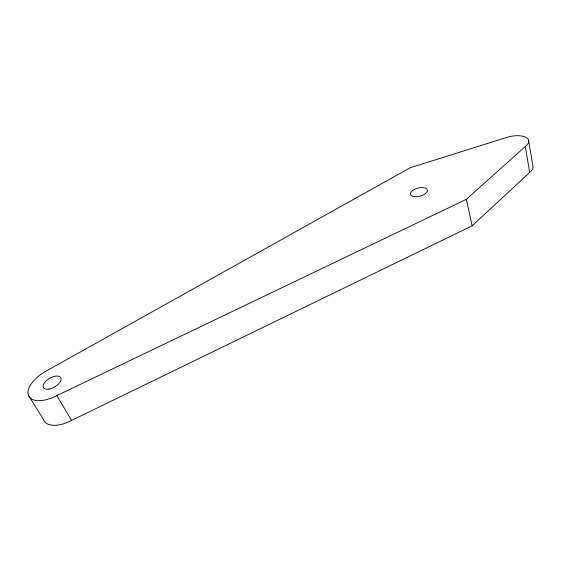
<?xml version="1.0" encoding="UTF-8"?>
<svg xmlns="http://www.w3.org/2000/svg" width="561" height="561" viewBox="0 0 561 561"><rect width="100%" height="100%" fill="white"/><g stroke="black" fill="none" stroke-linecap="round" stroke-linejoin="round"><path stroke-width="0.84" d="M28.274 394.986L43.379 419.355A26.206 13.73 -30.7 0 0 71.584 420.406L472.131 225.817L529.696 172.465A16.991 7.98 -11.4 0 0 532.88 165.909L528.574 140.11M466.338 199.323L525.292 146.526A17.3 7.714 -11.9 0 0 525.229 137.01A17.3 7.714 -11.9 0 0 505.293 137.873L410.196 167.753L47.615 370.239A26.753 13.338 -30 0 0 28.38 395.302A26.753 13.338 -30 0 0 56.801 395.617L466.338 199.323L472.131 225.817M56.801 395.617L71.584 420.406M525.292 146.526L529.696 172.465M49.221 389.082A10.028 5 -30 0 0 60.946 378.023A10.028 5 -30 0 0 46.1 380.919A10.028 5 -30 0 0 49.221 389.082M415.007 196.757A8.703 4.179 -14.7 0 0 427.349 190.27A8.703 4.179 -14.7 0 0 414.27 189.485A8.703 4.179 -14.7 0 0 415.007 196.757"/></g></svg>
